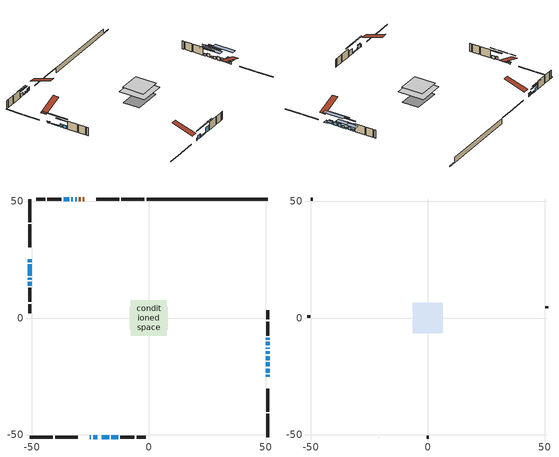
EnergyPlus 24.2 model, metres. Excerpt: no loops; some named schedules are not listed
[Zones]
conditioned space
 floor adiabatic (AdiabaticFloorConstruction): -7.68,-7.68 -7.68,7.68 7.68,7.68 7.68,-7.68 z3.35
 floor foundation (Slab1 construction): -8.08,-4.88 -8.08,4.88 8.08,4.88 8.08,-4.88 z-2.11
 wall outside (RimJoist1 construction): -1.83,50.92 -11.78,50.92 / -50.92,-50.92 -40.97,-50.92 / -50.92,50.92 -50.92,40.97 / 50.92,-50.92 50.92,-40.97 z0.91:1.21
 wall outside (RimJoist2 construction): -12.7,50.92 -22.42,50.92 / -40.04,-50.92 -30.32,-50.92 / -50.92,40.04 -50.92,30.32 / 50.92,-40.04 50.92,-30.32 z0.91:1.21
 wall outside (AdiabaticWallConstruction 1): -27.58,50.92 -28.21,50.92 / -29.14,50.92 -29.95,50.92 z0.91:2.94
 wall outside (AdiabaticWallConstruction): -25.17,-50.92 -24.77,-50.92 z0.91:2.13; 50.92,-25.17 50.92,-24.3 / 50.92,-9.31 50.92,-8.45 z0.91:2.21; 50.92,-23.37 50.92,-21.64 / 50.92,-20.72 50.92,-18.99 / 50.92,-18.06 50.92,-16.33 z0.91:2.84; -30.88,50.92 -31.55,50.92 / -32.47,50.92 -33.14,50.92 z0.91:1.6; -23.85,-50.92 -21.94,-50.92 z0.91:3.02; -50.92,25.17 -50.92,23.83 z0.91:1.65; 50.92,-15.4 50.92,-14.18 z0.91:2.31; 50.92,-13.25 50.92,-12.67 z0.91:1.9; -20.06,-50.92 -16.91,-50.92 / -50.92,22.9 -50.92,18.17 z0.91:1.44; 50.92,-11.74 50.92,-10.24 / -34.06,50.92 -36.43,50.92 z0.91:2.76; -15.98,-50.92 -13.05,-50.92 z0.91:4.14; -50.92,17.24 -50.92,16.38 z0.91:2.79; -50.92,15.45 -50.92,13.77 z0.91:2.66
 wall outside (Wall1 construction): -37.35,50.92 -43.33,50.92 / -12.12,-50.92 -6.15,-50.92 / -50.92,12.84 -50.92,6.87 / 50.92,-7.52 50.92,-1.54 z0.91:5.79
 wall outside (Wall2 construction): -44.26,50.92 -48.19,50.92 / -5.22,-50.92 -1.28,-50.92 / -50.92,5.94 -50.92,2 / 50.92,-0.61 50.92,3.32 z0.91:5.79
 wall foundation (FoundationWall1 construction): -0.9,50.92,-2.11 -0.9,50.92,0.91 45.73,50.92,0.91 45.73,50.92,-1.62 50.92,50.92,-1.62 50.92,50.92,-2.11
 window (WindowConstruction 13): -25.16,-50.92 -24.77,-50.92 z0.91:2.13
 window (WindowConstruction 8): 50.92,-25.16 50.92,-24.3 z0.91:2.21
 window (WindowConstruction 9): 50.92,-23.37 50.92,-21.64 z0.91:2.84
 window (WindowConstruction 10): -30.88,50.92 -31.54,50.92 z0.91:1.6
 window (WindowConstruction 11): -23.85,-50.92 -21.94,-50.92 z0.91:3.02
 window (WindowConstruction 12): -50.92,25.16 -50.92,23.83 z0.91:1.65
 window (WindowConstruction 14): 50.92,-20.72 50.92,-18.99 z0.91:2.84
 window (WindowConstruction 15): 50.92,-18.06 50.92,-16.33 z0.91:2.84
 window (WindowConstruction): 50.92,-15.4 50.92,-14.18 z0.91:2.31
 window (WindowConstruction 16): 50.92,-13.25 50.92,-12.67 z0.91:1.9
 window (WindowConstruction 17): -20.06,-50.92 -16.91,-50.92 z0.91:1.44
 window (WindowConstruction 18): -50.92,22.9 -50.92,18.17 z0.91:1.44
 window (WindowConstruction 1): 50.92,-11.74 50.92,-10.24 z0.91:2.76
 window (WindowConstruction 2): 50.92,-9.31 50.92,-8.45 z0.91:2.21
 window (WindowConstruction 3): -32.47,50.92 -33.13,50.92 z0.91:1.6
 window (WindowConstruction 4): -34.06,50.92 -36.42,50.92 z0.91:2.76
 window (WindowConstruction 5): -15.98,-50.92 -13.05,-50.92 z0.91:4.13
 window (WindowConstruction 6): -50.92,17.24 -50.92,16.38 z0.91:2.79
 window (WindowConstruction 7): -50.92,15.45 -50.92,13.77 z0.91:2.66
 door (Door): -27.58,50.92 -28.21,50.92 z0.91:2.94
 door (Door 1): -29.14,50.92 -29.95,50.92 z0.91:2.94
 ceiling adiabatic (AdiabaticFloorConstruction): 7.68,-7.68 7.68,7.68 -7.68,7.68 -7.68,-7.68 z3.35
attic - vented
 floor to conditioned space (Floor1 construction Reversed): -6.43,-6.43 -6.43,6.43 6.43,6.43 6.43,-6.43 z5.79
 wall outside (AdiabaticWallConstruction): -21.01,-50.92 -20.99,-50.92 z0.91:2.13
 wall outside (Wall3 construction): -49.12,50.92 -49.99,50.92 / -0.35,-50.92 0.51,-50.92 / -50.92,1.07 -50.92,0.21 / 50.92,4.25 50.92,5.11 z0.91:5.79
 window (WindowConstruction 19): -21.01,-50.92 -20.99,-50.92 z0.91:2.13
 roof outside (Roof1 construction): -26.65,50.92,5.79 -26.65,38.38,9.96 -23.35,38.38,9.96 -23.35,50.92,5.79; -26.09,-50.92,5.79 -26.09,-38.38,9.96 -29.4,-38.38,9.96 -29.4,-50.92,5.79; -50.92,26.09,5.79 -38.38,26.09,9.96 -38.38,29.4,9.96 -50.92,29.4,5.79; 50.92,-26.09,5.79 38.38,-26.09,9.96 38.38,-29.4,9.96 50.92,-29.4,5.79
shading: 50.92,-24.1 50.92,-25.37 53.36,-25.37 53.36,-24.1 z2.41; 50.92,-21.44 50.92,-23.57 53.36,-23.57 53.36,-21.44 z3.04; -31.74,50.92 -30.68,50.92 -30.68,51.33 -31.74,51.33 z1.8; -21.74,-50.92 -24.05,-50.92 -24.05,-51.33 -21.74,-51.33 z3.22; -50.92,23.63 -50.92,25.37 -51.33,25.37 -51.33,23.63 z1.85; 50.92,-13.56 50.92,-26.14 53.36,-26.14 53.36,-13.56 z8.27; 50.92,-10.9 50.92,-23.49 51.33,-23.49 51.33,-10.9 z8.27; 50.92,-11.44 50.92,-18.14 53.36,-18.14 53.36,-11.44 z5.05; 50.92,-7.24 50.92,-18.68 51.33,-18.68 51.33,-7.24 z7.33; -11.48,-50.92 -25.49,-50.92 -25.49,-51.33 -11.48,-51.33 z6.87; -50.92,12.74 -50.92,28.33 -51.33,28.33 -51.33,12.74 z6.87; 50.92,-7.5 50.92,-14.48 51.33,-14.48 51.33,-7.5 z5.5; 50.92,-5.71 50.92,-12.05 53.36,-12.05 53.36,-5.71 z4.95; -35.87,50.92 -29.73,50.92 -29.73,51.33 -35.87,51.33 z4.34; -39.17,50.92 -31.32,50.92 -31.32,51.33 -39.17,51.33 z5.5; -10.31,-50.92 -18.72,-50.92 -18.72,-51.33 -10.31,-51.33 z6.87; -50.92,13.64 -50.92,19.98 -51.33,19.98 -51.33,13.64 z5.53; -50.92,11.03 -50.92,18.19 -51.33,18.19 -51.33,11.03 z5.4
[Building]
Building 1: Terrain=Suburbs
[Site:Location]
Erieau AUT_ON: Latitude {deg}=42.25; Longitude {deg}=-81.9; Time Zone {hr}=-5; Elevation {m}=178; Keep Site Location Information=Yes
[Site:GroundTemperature:Shallow]
5.2292, 3.30147, 3.1471, 4.0619, 7.73432, 11.3896, 14.5586, 16.5661, 16.7366, 15.1039, 12.0157, 8.47254
[Site:WaterMainsTemperature]
Calculation Method=Schedule; Temperature Schedule=mains temperature schedule
[Material] Roughness=Rough; Thermal Absorptance=0.9
Name | Thickness {m} | Conductivity {W/m-K} | Density {kg/m3} | Specific Heat {J/kg-K} | Solar Absorptance | Visible Absorptance
asphalt or fiberglass shingles | 0.00635 | 0.162714 | 1121.4 | 1465.45 | 0.4 | 0.4
ceiling stud and cavity | 0.1397 | 0.0759208 | 65.682 | 1177.47 | 0.7 | 0.7
concrete 4.0 in. | 0.1016 | 1.803125 | 2242.8 | 837.4 | 0.7 | 0.7
concrete 8.0 in. | 0.2032 | 1.803125 | 2242.8 | 837.4 | 0.7 | 0.7
door material | 0.04445 | 0.053851 | 512.64 | 1214.23 | 0.7 | 0.7
door material 1 | 0.04445 | 0.188738 | 512.64 | 1214.23 | 0.7 | 0.7
exterior vertical ins | 0.00196271 | 0.029427 | 32.04 | 1214.23 | 0.7 | 0.7
floor covering | 0.0127 | 0.0433444 | 54.468 | 1339.84 | 0.6 | 0.6
floor rigid ins; wall rigid ins | 0.512978 | 0.029427 | 32.04 | 1214.23 | 0.7 | 0.7
floor stud and cavity | 0.1397 | 1.75129 | 37.0049 | 1207.88 | 0.7 | 0.7
furniture material conditioned space 1 | 0.1524 | 0.115458 | 640.8 | 1214.23 | 0.6 | 0.6
gypsum board | 0.0127 | 0.160291 | 801 | 837.4 | 0.6 | 0.6
gypsum board 1 | 0.0127 | 0.160291 | 801 | 837.4 | 0.7 | 0.7
osb sheathing 0.5 in. | 0.0127 | 0.115458 | 512.64 | 1214.23 | 0.7 | 0.7
osb sheathing 0.75 in. | 0.01905 | 0.115458 | 512.64 | 1214.23 | 0.7 | 0.7
osb sheathing 2.0 in. | 0.0508 | 0.115458 | 512.64 | 1214.23 | 0.7 | 0.7
rim joist rigid ins | 0.051816 | 0.029427 | 32.04 | 1214.23 | 0.7 | 0.7
rim joist stud and cavity | 0.0508 | 0.0451784 | 125.044 | 1163.47 | 0.6 | 0.6
rim joist stud and cavity 1 | 0.0508 | 0.305033 | 125.044 | 1163.47 | 0.6 | 0.6
wall stud and cavity | 0.1397 | 0.0817921 | 139.0536 | 1170.24 | 0.7 | 0.7
wall stud and cavity 1 | 0.1397 | 0.0829899 | 139.0536 | 1170.24 | 0.7 | 0.7
wall stud and cavity 2 | 0.0889 | 6.9971 | 50.32683 | 1063.81 | 0.6 | 0.6
wall stud and cavity 3 | 0.0889 | 0.380278 | 52.3479 | 1209.89 | 0.7 | 0.7
wall stud and cavity 4 | 0.0889 | 0.391764 | 83.0341 | 1211.67 | 0.7 | 0.7
wood siding | 0.0254 | 0.102417 | 544.68 | 1172.36 | 0.4 | 0.4
wood siding 1 | 0.00254 | 0.102417 | 544.68 | 1172.36 | 0.4 | 0.4
wood siding 2; wood siding 3; wood siding 4 | 0.0254 | 0.102417 | 544.68 | 1172.36 | 0.7 | 0.7
[WindowMaterial:SimpleGlazingSystem]
Name | U-Factor {W/m2-K} | Solar Heat Gain Coefficient
WindowMaterial | 2.91452 | 0.67
WindowMaterial 1 | 2.89408 | 0.69
WindowMaterial 10 | 2.98209 | 0.6
WindowMaterial 11 | 6.78351 | 0.73
WindowMaterial 12 | 6.509827 | 0.81
WindowMaterial 13 | 2.97981 | 0.61
WindowMaterial 14 | 2.975272 | 0.62
WindowMaterial 15 | 3.310274 | 0.62
WindowMaterial 16 | 8.56129 | 0.38
WindowMaterial 2 | 2.9378 | 0.65
WindowMaterial 3 | 2.98776 | 0.59
WindowMaterial 4 | 2.87818 | 0.7
WindowMaterial 5 | 2.85717 | 0.72
WindowMaterial 6 | 2.92587 | 0.66
WindowMaterial 7 | 2.929848 | 0.66
WindowMaterial 8 | 2.8867 | 0.7
WindowMaterial 9 | 2.88102 | 0.7
[Construction]
AdiabaticFloorConstruction: floor stud and cavity, floor rigid ins, osb sheathing 0.75 in., floor covering
AdiabaticWallConstruction: wood siding 3, wall rigid ins, wall stud and cavity 3, gypsum board
AdiabaticWallConstruction 1: wood siding 4, wall rigid ins, wall stud and cavity 3, gypsum board
Door: door material
Door 1: door material 1
Floor1 construction Reversed: gypsum board, ceiling stud and cavity
FoundationWall1 construction: concrete 8.0 in., gypsum board 1
furniture construction conditioned space 1: furniture material conditioned space 1
PartitionWallConstruction: gypsum board, wall stud and cavity 4, gypsum board
RimJoist1 construction: wood siding 2, osb sheathing 2.0 in., rim joist stud and cavity
RimJoist2 construction: wood siding 2, rim joist rigid ins, osb sheathing 2.0 in., rim joist stud and cavity 1
Roof1 construction: asphalt or fiberglass shingles
Slab1 construction: concrete 4.0 in.
Wall1 construction: wood siding, osb sheathing 0.5 in., wall stud and cavity, gypsum board
Wall2 construction: wood siding, osb sheathing 0.5 in., wall stud and cavity 1, gypsum board
Wall3 construction: wood siding 1, wall stud and cavity 2
WindowConstruction: WindowMaterial
WindowConstruction 1: WindowMaterial 1
WindowConstruction 10; WindowConstruction 3: WindowMaterial 3
WindowConstruction 11: WindowMaterial 9
WindowConstruction 12: WindowMaterial 10
WindowConstruction 13: WindowMaterial 11
WindowConstruction 14; WindowConstruction 9: WindowMaterial 8
WindowConstruction 15: WindowMaterial 12
WindowConstruction 16: WindowMaterial 13
WindowConstruction 17: WindowMaterial 14
WindowConstruction 18: WindowMaterial 15
WindowConstruction 19: WindowMaterial 16
WindowConstruction 2; WindowConstruction 8: WindowMaterial 2
WindowConstruction 4: WindowMaterial 4
WindowConstruction 5: WindowMaterial 5
WindowConstruction 6: WindowMaterial 6
WindowConstruction 7: WindowMaterial 7
[Zone] Multiplier=1; Part of Total Floor Area=Yes
Name | Volume {m3}
attic - vented | 112.265
conditioned space | 1005
[Space]
Name | Zone | Volume {m3}
attic - vented 1 | attic - vented | 112.265
conditioned space 1 | conditioned space | 1005
[ZoneInfiltration:EffectiveLeakageArea]
infil attic - vented 1: Zone or Space=attic - vented 1; Schedule=Always On Discrete; Effective Air Leakage Area {cm2}=7946.4; Stack Coefficient=0.000629751; Wind Coefficient=1.69553e-05
[ZoneMixing]
whole house fan mix: Zone or Space=attic - vented; Schedule=Always On Continuous; Design Flow Rate Calculation Method=Flow/Zone; Design Flow Rate {m3/s}=0; Source Zone or Space=conditioned space
[SurfaceProperty:ExposedFoundationPerimeter]
Slab1: Exposed Perimeter Calculation Method=TotalExposedPerimeter; Total Exposed Perimeter {m}=51.817
[InternalMass] Zone or ZoneList=conditioned space; Space or SpaceList=conditioned space 1
Name | Construction | Surface Area {m2}
furniture mass conditioned space 1 | furniture construction conditioned space 1 | 157.48
partition wall mass | PartitionWallConstruction | 393.7
[Lights]
interior lighting: Zone or ZoneList or Space or SpaceList=conditioned space 1; Schedule=interior lighting schedule; Design Level Calculation Method=LightingLevel; Lighting Level {W}=343.2; Return Air Fraction=0; Fraction Radiant=0.6; Fraction Visible=0.2; Fraction Replaceable=1
[People]
occupants: Zone or ZoneList or Space or SpaceList=conditioned space 1; Number of People Schedule=occupants schedule; Number of People Calculation Method=People; Number of People=3; Fraction Radiant=0.314171; Sensible Heat Fraction=0.56303; Activity Level Schedule=occupants activity schedule; Carbon Dioxide Generation Rate {m3/s-W}=0; Enable ASHRAE 55 Comfort Warnings=No; Mean Radiant Temperature Calculation Type=EnclosureAveraged
[ElectricEquipment] Zone or ZoneList or Space or SpaceList=conditioned space 1; Design Level Calculation Method=EquipmentLevel
Name | Schedule | Design Level {W} | Fraction Latent | Fraction Radiant | Fraction Lost
clothes dryer | clothes dryer schedule | 140.772 | 0.015 | 0.081 | 0.85
clothes washer | clothes washer schedule | 32.1985 | 0.03 | 0.162 | 0.7
cooking range | cooking range schedule | 215.147 | 0.08 | 0.432 | 0.2
dishwasher | dishwasher schedule | 66.8632 | 0.3 | 0.18 | 0.4
fridge | fridge schedule | 72.9452 | 0 | 0.6 | 0
mech vent bath fan 0 | mech vent bath fan 0 schedule | 50.2 | 0 | 0 | 1
mech vent house fan | mech vent house fan schedule | 0 | 0 | 0 | 1
mech vent house fan cfis | mech vent house fan cfis schedule | 0 | 0 | 0 | 0
misc plug loads | misc plug loads schedule | 494.7 | 0.045 | 0.513 | 0.1
whole house fan | Always On Discrete | 0 | 0 | 0 | 1
[OtherEquipment] Zone or ZoneList or Space or SpaceList=conditioned space 1; Design Level Calculation Method=EquipmentLevel
Name | Fuel Type | Schedule | Design Level {W} | Fraction Latent | Fraction Radiant | Fraction Lost
clothes dryer 1 | Electricity | clothes dryer schedule | 0 | 0.015 | 0.081 | 0.85
cooking range 1 | Electricity | cooking range schedule | 0 | 0.08 | 0.432 | 0.2
general water use latent | None | general water use schedule | 62.594 | 1 | 0 | 0
general water use sensible | None | general water use schedule | -61.6891 | 0 | 0.6 | 0
mech vent house fan latent load | None | Always On Discrete | 0 | 1 | 0 | 0
mech vent house fan sensible load | None | Always On Discrete | 0 | 0 | 0 | 0
water heater energy adjustment1 | Electricity | Always On Discrete | 0.01 | 0 | 0 | 1
[ZoneInfiltration:DesignFlowRate] Zone or ZoneList or Space or SpaceList=conditioned space 1; Schedule=Always On Discrete; Design Flow Rate Calculation Method=Flow/Zone; Design Flow Rate {m3/s}=0
infil flow; natural vent flow; whole house fan flow
[Foundation:Kiva]
Foundation Kiva 1: Initial Indoor Air Temperature {C}=18; Wall Height Above Grade {m}=0.90998; Wall Depth Below Slab {m}=0.2032; Custom Block Material Name 1=exterior vertical ins; Custom Block Depth 1 {m}=3.01999; Custom Block X Position 1 {m}=0.2159; Custom Block Z Position 1 {m}=0
[Foundation:Kiva:Settings]
Soil Conductivity {W/m-K}=0.849921; Soil Density {kg/m3}=1842.3; Soil Specific Heat {J/kg-K}=418.7; Ground Solar Absorptivity=0.9; Ground Thermal Absorptivity=0.9; Ground Surface Roughness {m}=0.03; Far-Field Width {m}=40; Deep-Ground Boundary Condition=ZeroFlux; Deep-Ground Depth {m}=40; Minimum Cell Dimension {m}=0.2; Maximum Cell Growth Coefficient=3; Simulation Timestep=Timestep
[Exterior:Lights]
exterior lighting: Schedule=exterior lighting schedule; Design Level {W}=75.6
[Schedule:Constant]
Name | Hourly Value
Always On Continuous; mech vent house fan schedule; mech vent house fan cfis schedule; Always On Discrete | 1
occupants activity schedule | 117.228
fridge schedule | 0
[Schedule:Week:Daily]
interior lighting schedule Week Rule - Jan1-Jan27: interior lighting schedule day, interior lighting schedule day, interior lighting schedule day, interior lighting schedule day, interior lighting schedule day, interior lighting schedule day, interior lighting schedule day, interior lighting schedule default day, interior lighting schedule default day, interior lighting schedule default day, interior lighting schedule default day, interior lighting schedule default day
interior lighting schedule Week Rule - Jan28-Feb3: interior lighting schedule day, interior lighting schedule day, interior lighting schedule day, interior lighting schedule day, interior lighting schedule day 1, interior lighting schedule day 1, interior lighting schedule day 1, interior lighting schedule default day, interior lighting schedule default day, interior lighting schedule default day, interior lighting schedule default day, interior lighting schedule default day
interior lighting schedule Week Rule - Feb4-Feb24: interior lighting schedule day 1, interior lighting schedule day 1, interior lighting schedule day 1, interior lighting schedule day 1, interior lighting schedule day 1, interior lighting schedule day 1, interior lighting schedule day 1, interior lighting schedule default day, interior lighting schedule default day, interior lighting schedule default day, interior lighting schedule default day, interior lighting schedule default day
interior lighting schedule Week Rule - Feb25-Mar3: interior lighting schedule day 1, interior lighting schedule day 1, interior lighting schedule day 1, interior lighting schedule day 1, interior lighting schedule day 2, interior lighting schedule day 2, interior lighting schedule day 2, interior lighting schedule default day, interior lighting schedule default day, interior lighting schedule default day, interior lighting schedule default day, interior lighting schedule default day
interior lighting schedule Week Rule - Mar4-Mar31: interior lighting schedule day 2, interior lighting schedule day 2, interior lighting schedule day 2, interior lighting schedule day 2, interior lighting schedule day 2, interior lighting schedule day 2, interior lighting schedule day 2, interior lighting schedule default day, interior lighting schedule default day, interior lighting schedule default day, interior lighting schedule default day, interior lighting schedule default day
interior lighting schedule Week Rule - Apr1-Apr28: interior lighting schedule day 3, interior lighting schedule day 3, interior lighting schedule day 3, interior lighting schedule day 3, interior lighting schedule day 3, interior lighting schedule day 3, interior lighting schedule day 3, interior lighting schedule default day, interior lighting schedule default day, interior lighting schedule default day, interior lighting schedule default day, interior lighting schedule default day
interior lighting schedule Week Rule - Apr29-May5: interior lighting schedule day 3, interior lighting schedule day 3, interior lighting schedule day 4, interior lighting schedule day 4, interior lighting schedule day 4, interior lighting schedule day 4, interior lighting schedule day 4, interior lighting schedule default day, interior lighting schedule default day, interior lighting schedule default day, interior lighting schedule default day, interior lighting schedule default day
interior lighting schedule Week Rule - May6-May26: interior lighting schedule day 4, interior lighting schedule day 4, interior lighting schedule day 4, interior lighting schedule day 4, interior lighting schedule day 4, interior lighting schedule day 4, interior lighting schedule day 4, interior lighting schedule default day, interior lighting schedule default day, interior lighting schedule default day, interior lighting schedule default day, interior lighting schedule default day
interior lighting schedule Week Rule - May27-Jun2: interior lighting schedule day 4, interior lighting schedule day 4, interior lighting schedule day 4, interior lighting schedule day 4, interior lighting schedule day 4, interior lighting schedule day 5, interior lighting schedule day 5, interior lighting schedule default day, interior lighting schedule default day, interior lighting schedule default day, interior lighting schedule default day, interior lighting schedule default day
interior lighting schedule Week Rule - Jun3-Jun30: interior lighting schedule day 5, interior lighting schedule day 5, interior lighting schedule day 5, interior lighting schedule day 5, interior lighting schedule day 5, interior lighting schedule day 5, interior lighting schedule day 5, interior lighting schedule default day, interior lighting schedule default day, interior lighting schedule default day, interior lighting schedule default day, interior lighting schedule default day
interior lighting schedule Week Rule - Jul1-Jul28: interior lighting schedule day 6, interior lighting schedule day 6, interior lighting schedule day 6, interior lighting schedule day 6, interior lighting schedule day 6, interior lighting schedule day 6, interior lighting schedule day 6, interior lighting schedule default day, interior lighting schedule default day, interior lighting schedule default day, interior lighting schedule default day, interior lighting schedule default day
interior lighting schedule Week Rule - Jul29-Aug4: interior lighting schedule day 6, interior lighting schedule day 6, interior lighting schedule day 6, interior lighting schedule day 7, interior lighting schedule day 7, interior lighting schedule day 7, interior lighting schedule day 7, interior lighting schedule default day, interior lighting schedule default day, interior lighting schedule default day, interior lighting schedule default day, interior lighting schedule default day
interior lighting schedule Week Rule - Aug5-Aug25: interior lighting schedule day 7, interior lighting schedule day 7, interior lighting schedule day 7, interior lighting schedule day 7, interior lighting schedule day 7, interior lighting schedule day 7, interior lighting schedule day 7, interior lighting schedule default day, interior lighting schedule default day, interior lighting schedule default day, interior lighting schedule default day, interior lighting schedule default day
interior lighting schedule Week Rule - Aug26-Sep1: interior lighting schedule day 7, interior lighting schedule day 7, interior lighting schedule day 7, interior lighting schedule day 7, interior lighting schedule day 7, interior lighting schedule day 7, interior lighting schedule day 8, interior lighting schedule default day, interior lighting schedule default day, interior lighting schedule default day, interior lighting schedule default day, interior lighting schedule default day
interior lighting schedule Week Rule - Sep2-Sep29: interior lighting schedule day 8, interior lighting schedule day 8, interior lighting schedule day 8, interior lighting schedule day 8, interior lighting schedule day 8, interior lighting schedule day 8, interior lighting schedule day 8, interior lighting schedule default day, interior lighting schedule default day, interior lighting schedule default day, interior lighting schedule default day, interior lighting schedule default day
interior lighting schedule Week Rule - Sep30-Oct6: interior lighting schedule day 8, interior lighting schedule day 9, interior lighting schedule day 9, interior lighting schedule day 9, interior lighting schedule day 9, interior lighting schedule day 9, interior lighting schedule day 9, interior lighting schedule default day, interior lighting schedule default day, interior lighting schedule default day, interior lighting schedule default day, interior lighting schedule default day
interior lighting schedule Week Rule - Oct7-Oct27: interior lighting schedule day 9, interior lighting schedule day 9, interior lighting schedule day 9, interior lighting schedule day 9, interior lighting schedule day 9, interior lighting schedule day 9, interior lighting schedule day 9, interior lighting schedule default day, interior lighting schedule default day, interior lighting schedule default day, interior lighting schedule default day, interior lighting schedule default day
interior lighting schedule Week Rule - Oct28-Nov3: interior lighting schedule day 9, interior lighting schedule day 9, interior lighting schedule day 9, interior lighting schedule day 9, interior lighting schedule day 10, interior lighting schedule day 10, interior lighting schedule day 10, interior lighting schedule default day, interior lighting schedule default day, interior lighting schedule default day, interior lighting schedule default day, interior lighting schedule default day
interior lighting schedule Week Rule - Nov4-Nov24: interior lighting schedule day 10, interior lighting schedule day 10, interior lighting schedule day 10, interior lighting schedule day 10, interior lighting schedule day 10, interior lighting schedule day 10, interior lighting schedule day 10, interior lighting schedule default day, interior lighting schedule default day, interior lighting schedule default day, interior lighting schedule default day, interior lighting schedule default day
interior lighting schedule Week Rule - Nov25-Dec1: interior lighting schedule day 10, interior lighting schedule day 10, interior lighting schedule day 10, interior lighting schedule day 10, interior lighting schedule day 10, interior lighting schedule day 10, interior lighting schedule day 11, interior lighting schedule default day, interior lighting schedule default day, interior lighting schedule default day, interior lighting schedule default day, interior lighting schedule default day
interior lighting schedule Week Rule - Dec2-Dec31: interior lighting schedule day 11, interior lighting schedule day 11, interior lighting schedule day 11, interior lighting schedule day 11, interior lighting schedule day 11, interior lighting schedule day 11, interior lighting schedule day 11, interior lighting schedule default day, interior lighting schedule default day, interior lighting schedule default day, interior lighting schedule default day, interior lighting schedule default day
occupants schedule Week Rule - Jan1-Dec31: occupants schedule day, occupants schedule day, occupants schedule day, occupants schedule day, occupants schedule day, occupants schedule day, occupants schedule day, occupants schedule default day, occupants schedule default day, occupants schedule default day, occupants schedule default day, occupants schedule default day
clothes dryer schedule Week Rule - Jan1-Dec31: clothes dryer schedule day, clothes dryer schedule day, clothes dryer schedule day, clothes dryer schedule day, clothes dryer schedule day, clothes dryer schedule day, clothes dryer schedule day, clothes dryer schedule default day, clothes dryer schedule default day, clothes dryer schedule default day, clothes dryer schedule default day, clothes dryer schedule default day
clothes washer schedule Week Rule - Jan1-Dec31: clothes washer schedule day, clothes washer schedule day, clothes washer schedule day, clothes washer schedule day, clothes washer schedule day, clothes washer schedule day, clothes washer schedule day, clothes washer schedule default day, clothes washer schedule default day, clothes washer schedule default day, clothes washer schedule default day, clothes washer schedule default day
cooking range schedule Week Rule - Jan1-Dec31: cooking range schedule day, cooking range schedule day, cooking range schedule day, cooking range schedule day, cooking range schedule day, cooking range schedule day, cooking range schedule day, cooking range schedule default day, cooking range schedule default day, cooking range schedule default day, cooking range schedule default day, cooking range schedule default day
dishwasher schedule Week Rule - Jan1-Dec31: dishwasher schedule day, dishwasher schedule day, dishwasher schedule day, dishwasher schedule day, dishwasher schedule day, dishwasher schedule day, dishwasher schedule day, dishwasher schedule default day, dishwasher schedule default day, dishwasher schedule default day, dishwasher schedule default day, dishwasher schedule default day
mech vent bath fan 0 schedule Week Rule - Jan1-Dec31: mech vent bath fan 0 schedule day, mech vent bath fan 0 schedule day, mech vent bath fan 0 schedule day, mech vent bath fan 0 schedule day, mech vent bath fan 0 schedule day, mech vent bath fan 0 schedule day, mech vent bath fan 0 schedule day, mech vent bath fan 0 schedule default day, mech vent bath fan 0 schedule default day, mech vent bath fan 0 schedule default day, mech vent bath fan 0 schedule default day, mech vent bath fan 0 schedule default day
misc plug loads schedule Week Rule - Jan1-Dec31: misc plug loads schedule day, misc plug loads schedule day, misc plug loads schedule day, misc plug loads schedule day, misc plug loads schedule day, misc plug loads schedule day, misc plug loads schedule day, misc plug loads schedule default day, misc plug loads schedule default day, misc plug loads schedule default day, misc plug loads schedule default day, misc plug loads schedule default day
general water use schedule Week Rule - Jan1-Dec31: general water use schedule day, general water use schedule day, general water use schedule day, general water use schedule day, general water use schedule day, general water use schedule day, general water use schedule day, general water use schedule default day, general water use schedule default day, general water use schedule default day, general water use schedule default day, general water use schedule default day
exterior lighting schedule Week Rule - Jan1-Jan27: exterior lighting schedule day, exterior lighting schedule day, exterior lighting schedule day, exterior lighting schedule day, exterior lighting schedule day, exterior lighting schedule day, exterior lighting schedule day, exterior lighting schedule default day, exterior lighting schedule default day, exterior lighting schedule default day, exterior lighting schedule default day, exterior lighting schedule default day
exterior lighting schedule Week Rule - Jan28-Feb3: exterior lighting schedule day, exterior lighting schedule day, exterior lighting schedule day, exterior lighting schedule day, exterior lighting schedule day 1, exterior lighting schedule day 1, exterior lighting schedule day 1, exterior lighting schedule default day, exterior lighting schedule default day, exterior lighting schedule default day, exterior lighting schedule default day, exterior lighting schedule default day
exterior lighting schedule Week Rule - Feb4-Feb24: exterior lighting schedule day 1, exterior lighting schedule day 1, exterior lighting schedule day 1, exterior lighting schedule day 1, exterior lighting schedule day 1, exterior lighting schedule day 1, exterior lighting schedule day 1, exterior lighting schedule default day, exterior lighting schedule default day, exterior lighting schedule default day, exterior lighting schedule default day, exterior lighting schedule default day
exterior lighting schedule Week Rule - Feb25-Mar3: exterior lighting schedule day 1, exterior lighting schedule day 1, exterior lighting schedule day 1, exterior lighting schedule day 1, exterior lighting schedule day 2, exterior lighting schedule day 2, exterior lighting schedule day 2, exterior lighting schedule default day, exterior lighting schedule default day, exterior lighting schedule default day, exterior lighting schedule default day, exterior lighting schedule default day
exterior lighting schedule Week Rule - Mar4-Mar31: exterior lighting schedule day 2, exterior lighting schedule day 2, exterior lighting schedule day 2, exterior lighting schedule day 2, exterior lighting schedule day 2, exterior lighting schedule day 2, exterior lighting schedule day 2, exterior lighting schedule default day, exterior lighting schedule default day, exterior lighting schedule default day, exterior lighting schedule default day, exterior lighting schedule default day
exterior lighting schedule Week Rule - Apr1-Apr28: exterior lighting schedule day 3, exterior lighting schedule day 3, exterior lighting schedule day 3, exterior lighting schedule day 3, exterior lighting schedule day 3, exterior lighting schedule day 3, exterior lighting schedule day 3, exterior lighting schedule default day, exterior lighting schedule default day, exterior lighting schedule default day, exterior lighting schedule default day, exterior lighting schedule default day
exterior lighting schedule Week Rule - Apr29-May5: exterior lighting schedule day 3, exterior lighting schedule day 3, exterior lighting schedule day 4, exterior lighting schedule day 4, exterior lighting schedule day 4, exterior lighting schedule day 4, exterior lighting schedule day 4, exterior lighting schedule default day, exterior lighting schedule default day, exterior lighting schedule default day, exterior lighting schedule default day, exterior lighting schedule default day
exterior lighting schedule Week Rule - May6-May26: exterior lighting schedule day 4, exterior lighting schedule day 4, exterior lighting schedule day 4, exterior lighting schedule day 4, exterior lighting schedule day 4, exterior lighting schedule day 4, exterior lighting schedule day 4, exterior lighting schedule default day, exterior lighting schedule default day, exterior lighting schedule default day, exterior lighting schedule default day, exterior lighting schedule default day
exterior lighting schedule Week Rule - May27-Jun2: exterior lighting schedule day 4, exterior lighting schedule day 4, exterior lighting schedule day 4, exterior lighting schedule day 4, exterior lighting schedule day 4, exterior lighting schedule day 5, exterior lighting schedule day 5, exterior lighting schedule default day, exterior lighting schedule default day, exterior lighting schedule default day, exterior lighting schedule default day, exterior lighting schedule default day
exterior lighting schedule Week Rule - Jun3-Jun30: exterior lighting schedule day 5, exterior lighting schedule day 5, exterior lighting schedule day 5, exterior lighting schedule day 5, exterior lighting schedule day 5, exterior lighting schedule day 5, exterior lighting schedule day 5, exterior lighting schedule default day, exterior lighting schedule default day, exterior lighting schedule default day, exterior lighting schedule default day, exterior lighting schedule default day
exterior lighting schedule Week Rule - Jul1-Jul28: exterior lighting schedule day 6, exterior lighting schedule day 6, exterior lighting schedule day 6, exterior lighting schedule day 6, exterior lighting schedule day 6, exterior lighting schedule day 6, exterior lighting schedule day 6, exterior lighting schedule default day, exterior lighting schedule default day, exterior lighting schedule default day, exterior lighting schedule default day, exterior lighting schedule default day
exterior lighting schedule Week Rule - Jul29-Aug4: exterior lighting schedule day 6, exterior lighting schedule day 6, exterior lighting schedule day 6, exterior lighting schedule day 7, exterior lighting schedule day 7, exterior lighting schedule day 7, exterior lighting schedule day 7, exterior lighting schedule default day, exterior lighting schedule default day, exterior lighting schedule default day, exterior lighting schedule default day, exterior lighting schedule default day
exterior lighting schedule Week Rule - Aug5-Aug25: exterior lighting schedule day 7, exterior lighting schedule day 7, exterior lighting schedule day 7, exterior lighting schedule day 7, exterior lighting schedule day 7, exterior lighting schedule day 7, exterior lighting schedule day 7, exterior lighting schedule default day, exterior lighting schedule default day, exterior lighting schedule default day, exterior lighting schedule default day, exterior lighting schedule default day
[Schedule:Year]
interior lighting schedule: interior lighting schedule Week Rule - Jan1-Jan27, 1, 1, 1, 27, interior lighting schedule Week Rule - Jan28-Feb3, 1, 28, 2, 3, interior lighting schedule Week Rule - Feb4-Feb24, 2, 4, 2, 24, interior lighting schedule Week Rule - Feb25-Mar3, 2, 25, 3, 3, interior lighting schedule Week Rule - Mar4-Mar31, 3, 4, 3, 31, interior lighting schedule Week Rule - Apr1-Apr28, 4, 1, 4, 28, interior lighting schedule Week Rule - Apr29-May5, 4, 29, 5, 5, interior lighting schedule Week Rule - May6-May26, 5, 6, 5, 26, interior lighting schedule Week Rule - May27-Jun2, 5, 27, 6, 2, interior lighting schedule Week Rule - Jun3-Jun30, 6, 3, 6, 30, interior lighting schedule Week Rule - Jul1-Jul28, 7, 1, 7, 28, interior lighting schedule Week Rule - Jul29-Aug4, 7, 29, 8, 4, interior lighting schedule Week Rule - Aug5-Aug25, 8, 5, 8, 25, interior lighting schedule Week Rule - Aug26-Sep1, 8, 26, 9, 1, interior lighting schedule Week Rule - Sep2-Sep29, 9, 2, 9, 29, interior lighting schedule Week Rule - Sep30-Oct6, 9, 30, 10, 6, interior lighting schedule Week Rule - Oct7-Oct27, 10, 7, 10, 27, interior lighting schedule Week Rule - Oct28-Nov3, 10, 28, 11, 3, interior lighting schedule Week Rule - Nov4-Nov24, 11, 4, 11, 24, interior lighting schedule Week Rule - Nov25-Dec1, 11, 25, 12, 1, interior lighting schedule Week Rule - Dec2-Dec31, 12, 2, 12, 31
occupants schedule: occupants schedule Week Rule - Jan1-Dec31, 1, 1, 12, 31
clothes dryer schedule: clothes dryer schedule Week Rule - Jan1-Dec31, 1, 1, 12, 31
clothes washer schedule: clothes washer schedule Week Rule - Jan1-Dec31, 1, 1, 12, 31
cooking range schedule: cooking range schedule Week Rule - Jan1-Dec31, 1, 1, 12, 31
dishwasher schedule: dishwasher schedule Week Rule - Jan1-Dec31, 1, 1, 12, 31
mech vent bath fan 0 schedule: mech vent bath fan 0 schedule Week Rule - Jan1-Dec31, 1, 1, 12, 31
misc plug loads schedule: misc plug loads schedule Week Rule - Jan1-Dec31, 1, 1, 12, 31
general water use schedule: general water use schedule Week Rule - Jan1-Dec31, 1, 1, 12, 31
exterior lighting schedule: exterior lighting schedule Week Rule - Jan1-Jan27, 1, 1, 1, 27, exterior lighting schedule Week Rule - Jan28-Feb3, 1, 28, 2, 3, exterior lighting schedule Week Rule - Feb4-Feb24, 2, 4, 2, 24, exterior lighting schedule Week Rule - Feb25-Mar3, 2, 25, 3, 3, exterior lighting schedule Week Rule - Mar4-Mar31, 3, 4, 3, 31, exterior lighting schedule Week Rule - Apr1-Apr28, 4, 1, 4, 28, exterior lighting schedule Week Rule - Apr29-May5, 4, 29, 5, 5, exterior lighting schedule Week Rule - May6-May26, 5, 6, 5, 26, exterior lighting schedule Week Rule - May27-Jun2, 5, 27, 6, 2, exterior lighting schedule Week Rule - Jun3-Jun30, 6, 3, 6, 30, exterior lighting schedule Week Rule - Jul1-Jul28, 7, 1, 7, 28, exterior lighting schedule Week Rule - Jul29-Aug4, 7, 29, 8, 4, exterior lighting schedule Week Rule - Aug5-Aug25, 8, 5, 8, 25, exterior lighting schedule Week Rule - Aug26-Sep1, 8, 26, 9, 1, exterior lighting schedule Week Rule - Sep2-Sep29, 9, 2, 9, 29, exterior lighting schedule Week Rule - Sep30-Oct6, 9, 30, 10, 6, exterior lighting schedule Week Rule - Oct7-Oct27, 10, 7, 10, 27, exterior lighting schedule Week Rule - Oct28-Nov3, 10, 28, 11, 3, exterior lighting schedule Week Rule - Nov4-Nov24, 11, 4, 11, 24, exterior lighting schedule Week Rule - Nov25-Dec1, 11, 25, 12, 1, exterior lighting schedule Week Rule - Dec2-Dec31, 12, 2, 12, 31
[Schedule:Compact]
mains temperature schedule: Through: 01/01, For: AllDays, Until: 24:00, 8.89333, Through: 01/02, For: AllDays, Until: 24:00, 8.82722, Through: 01/03, For: AllDays, Until: 24:00, 8.76167, Through: 01/04, For: AllDays, Until: 24:00, 8.69778, Through: 01/05, For: AllDays, Until: 24:00, 8.635, Through: 01/06, For: AllDays, Until: 24:00, 8.57333, Through: 01/07, For: AllDays, Until: 24:00, 8.51333, Through: 01/08, For: AllDays, Until: 24:00, 8.455, Through: 01/09, For: AllDays, Until: 24:00, 8.39778, Through: 01/10, For: AllDays, Until: 24:00, 8.34167, Through: 01/11, For: AllDays, Until: 24:00, 8.28722, Through: 01/12, For: AllDays, Until: 24:00, 8.23444, Through: 01/13, For: AllDays, Until: 24:00, 8.18278, Through: 01/14, For: AllDays, Until: 24:00, 8.13222, Through: 01/15, For: AllDays, Until: 24:00, 8.08389, Through: 01/16, For: AllDays, Until: 24:00, 8.03667, Through: 01/17, For: AllDays, Until: 24:00, 7.99111, Through: 01/18, For: AllDays, Until: 24:00, 7.94667, Through: 01/19, For: AllDays, Until: 24:00, 7.90389, Through: 01/20, For: AllDays, Until: 24:00, 7.86278, Through: 01/21, For: AllDays, Until: 24:00, 7.82333, Through: 01/22, For: AllDays, Until: 24:00, 7.78556, Through: 01/23, For: AllDays, Until: 24:00, 7.74889, Through: 01/24, For: AllDays, Until: 24:00, 7.71444, Through: 01/25, For: AllDays, Until: 24:00, 7.68111, Through: 01/26, For: AllDays, Until: 24:00, 7.64944, Through: 01/27, For: AllDays, Until: 24:00, 7.61944, Through: 01/28, For: AllDays, Until: 24:00, 7.59111, Through: 01/29, For: AllDays, Until: 24:00, 7.56444, Through: 01/30, For: AllDays, Until: 24:00, 7.53944, Through: 01/31, For: AllDays, Until: 24:00, 7.51611, Through: 02/01, For: AllDays, Until: 24:00, 7.49444, Through: 02/02, For: AllDays, Until: 24:00, 7.47389, Through: 02/03, For: AllDays, Until: 24:00, 7.45556, Through: 02/04, For: AllDays, Until: 24:00, 7.43889, Through: 02/05, For: AllDays, Until: 24:00, 7.42389, Through: 02/06, For: AllDays, Until: 24:00, 7.41056, Through: 02/07, For: AllDays, Until: 24:00, 7.39889, Through: 02/08, For: AllDays, Until: 24:00, 7.38833, Through: 02/09, For: AllDays, Until: 24:00, 7.38, Through: 02/10, For: AllDays, Until: 24:00, 7.37389, Through: 02/11, For: AllDays, Until: 24:00, 7.36889, Through: 02/12, For: AllDays, Until: 24:00, 7.36556, Through: 02/13, For: AllDays, Until: 24:00, 7.36389, Through: 02/14, For: AllDays, Until: 24:00, 7.36389, Through: 02/15, For: AllDays, Until: 24:00, 7.36611, Through: 02/16, For: AllDays, Until: 24:00, 7.36944, Through: 02/17, For: AllDays, Until: 24:00, 7.375, Through: 02/18, For: AllDays, Until: 24:00, 7.38167, Through: 02/19, For: AllDays, Until: 24:00, 7.39056, Through: 02/20, For: AllDays, Until: 24:00, 7.40056, Through: 02/21, For: AllDays, Until: 24:00, 7.41278, Through: 02/22, For: AllDays, Until: 24:00, 7.42667, Through: 02/23, For: AllDays, Until: 24:00, 7.44222, Through: 02/24, For: AllDays, Until: 24:00, 7.45889, Through: 02/25, For: AllDays, Until: 24:00, 7.47778, Through: 02/26, For: AllDays, Until: 24:00, 7.49833, Through: 02/27, For: AllDays, Until: 24:00, 7.52056, Through: 02/28, For: AllDays, Until: 24:00, 7.54444, Through: 03/01, For: AllDays, Until: 24:00, 7.56944, Through: 03/02, For: AllDays, Until: 24:00, 7.59667, Through: 03/03, For: AllDays, Until: 24:00, 7.62556, Through: 03/04, For: AllDays, Until: 24:00, 7.65556, Through: 03/05, For: AllDays, Until: 24:00, 7.68778, Through: 03/06, For: AllDays, Until: 24:00, 7.72111, Through: 03/07, For: AllDays, Until: 24:00, 7.75611, Through: 03/08, For: AllDays, Until: 24:00, 7.79278, Through: 03/09, For: AllDays, Until: 24:00, 7.83111, Through: 03/10, For: AllDays, Until: 24:00, 7.87111, Through: 03/11, For: AllDays, Until: 24:00, 7.91222, Through: 03/12, For: AllDays, Until: 24:00, 7.95556, Through: 03/13, For: AllDays, Until: 24:00, 8, Through: 03/14, For: AllDays, Until: 24:00, 8.04556, Through: 03/15, For: AllDays, Until: 24:00, 8.09333, Through: 03/16, For: AllDays, Until: 24:00, 8.14222, Through: 03/17, For: AllDays, Until: 24:00, 8.19278, Through: 03/18, For: AllDays, Until: 24:00, 8.24444, Through: 03/19, For: AllDays, Until: 24:00, 8.29778, Through: 03/20, For: AllDays, Until: 24:00, 8.35278, Through: 03/21, For: AllDays, Until: 24:00, 8.40889, Through: 03/22, For: AllDays, Until: 24:00, 8.46611, Through: 03/23, For: AllDays, Until: 24:00, 8.52556, Through: 03/24, For: AllDays, Until: 24:00, 8.58556, Through: 03/25, For: AllDays, Until: 24:00, 8.64722, Through: 03/26, For: AllDays, Until: 24:00, 8.71, Through: 03/27, For: AllDays, Until: 24:00, 8.77444, Through: 03/28, For: AllDays, Until: 24:00, 8.84, Through: 03/29, For: AllDays, Until: 24:00, 8.90667, Through: 03/30, For: AllDays, Until: 24:00, 8.975, Through: 03/31, For: AllDays, Until: 24:00, 9.04389, Through: 04/01, For: AllDays, Until: 24:00, 9.11444, Through: 04/02, For: AllDays, Until: 24:00, 9.18611, Through: 04/03, For: AllDays, Until: 24:00, 9.25889, Through: 04/04, For: AllDays, Until: 24:00, 9.33278, Through: 04/05, For: AllDays, Until: 24:00, 9.40833, Through: 04/06, For: AllDays, Until: 24:00, 9.48444, Through: 04/07, For: AllDays, Until: 24:00, 9.56167, Through: 04/08, For: AllDays, Until: 24:00, 9.64, Through: 04/09, For: AllDays, Until: 24:00, 9.71889, Through: 04/10, For: AllDays, Until: 24:00, 9.79944, Through: 04/11, For: AllDays, Until: 24:00, 9.88056, Through: 04/12, For: AllDays, Until: 24:00, 9.96333, Through: 04/13, For: AllDays, Until: 24:00, 10.0461, Through: 04/14, For: AllDays, Until: 24:00, 10.1306, Through: 04/15, For: AllDays, Until: 24:00, 10.2156, Through: 04/16, For: AllDays, Until: 24:00, 10.3011, Through: 04/17, For: AllDays, Until: 24:00, 10.3878, Through: 04/18, For: AllDays, Until: 24:00, 10.4756, Through: 04/19, For: AllDays, Until: 24:00, 10.5639, Through: 04/20, For: AllDays, Until: 24:00, 10.6528, Through: 04/21, For: AllDays, Until: 24:00, 10.7422, Through: 04/22, For: AllDays, Until: 24:00, 10.8328, Through: 04/23, For: AllDays, Until: 24:00, 10.9239, Through: 04/24, For: AllDays, Until: 24:00, 11.0156, Through: 04/25, For: AllDays, Until: 24:00, 11.1083, Through: 04/26, For: AllDays, Until: 24:00, 11.2011, Through: 04/27, For: AllDays, Until: 24:00, 11.295, Through: 04/28, For: AllDays, Until: 24:00, 11.3889, Through: 04/29, For: AllDays, Until: 24:00, 11.4833, Through: 04/30, For: AllDays, Until: 24:00, 11.5783, Through: 05/01, For: AllDays, Until: 24:00, 11.6739, Through: 05/02, For: AllDays, Until: 24:00, 11.77, Through: 05/03, For: AllDays, Until: 24:00, 11.8661, Through: 05/04, For: AllDays, Until: 24:00, 11.9633, Through: 05/05, For: AllDays, Until: 24:00, 12.06, Through: 05/06, For: AllDays, Until: 24:00, 12.1578, Through: 05/07, For: AllDays, Until: 24:00, 12.255, Through: 05/08, For: AllDays, Until: 24:00, 12.3533, Through: 05/09, For: AllDays, Until: 24:00, 12.4511, Through: 05/10, For: AllDays, Until: 24:00, 12.5494, Through: 05/11, For: AllDays, Until: 24:00, 12.6483, Through: 05/12, For: AllDays, Until: 24:00, 12.7467, Through: 05/13, For: AllDays, Until: 24:00, 12.8456, Through: 05/14, For: AllDays, Until: 24:00, 12.9444, Through: 05/15, For: AllDays, Until: 24:00, 13.0433, Through: 05/16, For: AllDays, Until: 24:00, 13.1422, Through: 05/17, For: AllDays, Until: 24:00, 13.2411, Through: 05/18, For: AllDays, Until: 24:00, 13.34, Through: 05/19, For: AllDays, Until: 24:00, 13.4383, Through: 05/20, For: AllDays, Until: 24:00, 13.5372, Through: 05/21, For: AllDays, Until: 24:00, 13.6356, Through: 05/22, For: AllDays, Until: 24:00, 13.7339, Through: 05/23, For: AllDays, Until: 24:00, 13.8322, Through: 05/24, For: AllDays, Until: 24:00, 13.9306, Through: 05/25, For: AllDays, Until: 24:00, 14.0283, Through: 05/26, For: AllDays, Until: 24:00, 14.1256, Through: 05/27, For: AllDays, Until: 24:00, 14.2228, Through: 05/28, For: AllDays, Until: 24:00, 14.3194, Through: 05/29, For: AllDays, Until: 24:00, 14.4161, Through: 05/30, For: AllDays, Until: 24:00, 14.5122, Through: 05/31, For: AllDays, Until: 24:00, 14.6078, Through: 06/01, For: AllDays, Until: 24:00, 14.7033, Through: 06/02, For: AllDays, Until: 24:00, 14.7978, Through: 06/03, For: AllDays, Until: 24:00, 14.8922, Through: 06/04, For: AllDays, Until: 24:00, 14.9861, Through: 06/05, For: AllDays, Until: 24:00, 15.0789, Through: 06/06, For: AllDays, Until: 24:00, 15.1717, Through: 06/07, For: AllDays, Until: 24:00, 15.2639, Through: 06/08, For: AllDays, Until: 24:00, 15.355, Through: 06/09, For: AllDays, Until: 24:00, 15.4456, Through: 06/10, For: AllDays, Until: 24:00, 15.5356, Through: 06/11, For: AllDays, Until: 24:00, 15.625, Through: 06/12, For: AllDays, Until: 24:00, 15.7139, Through: 06/13, For: AllDays, Until: 24:00, 15.8017, Through: 06/14, For: AllDays, Until: 24:00, 15.8883, Through: 06/15, For: AllDays, Until: 24:00, 15.9744, Through: 06/16, For: AllDays, Until: 24:00, 16.06, Through: 06/17, For: AllDays, Until: 24:00, 16.1444, Through: 06/18, For: AllDays, Until: 24:00, 16.2278, Through: 06/19, For: AllDays, Until: 24:00, 16.3106, Through: 06/20, For: AllDays, Until: 24:00, 16.3922, Through: 06/21, For: AllDays, Until: 24:00, 16.4728, Through: 06/22, For: AllDays, Until: 24:00, 16.5522, Through: 06/23, For: AllDays, Until: 24:00, 16.6311, Through: 06/24, For: AllDays, Until: 24:00, 16.7089, Through: 06/25, For: AllDays, Until: 24:00, 16.7856, Through: 06/26, For: AllDays, Until: 24:00, 16.8606, Through: 06/27, For: AllDays, Until: 24:00, 16.935, Through: 06/28, For: AllDays, Until: 24:00, 17.0083, Through: 06/29, For: AllDays, Until: 24:00, 17.0806, Through: 06/30, For: AllDays, Until: 24:00, 17.1511, Through: 07/01, For: AllDays, Until: 24:00, 17.2211, Through: 07/02, For: AllDays, Until: 24:00, 17.2894, Through: 07/03, For: AllDays, Until: 24:00, 17.3567, Through: 07/04, For: AllDays, Until: 24:00, 17.4228, Through: 07/05, For: AllDays, Until: 24:00, 17.4878, Through: 07/06, For: AllDays, Until: 24:00, 17.5511, Through: 07/07, For: AllDays, Until: 24:00, 17.6133, Through: 07/08, For: AllDays, Until: 24:00, 17.6739, Through: 07/09, For: AllDays, Until: 24:00, 17.7333, Through: 07/10, For: AllDays, Until: 24:00, 17.7911, Through: 07/11, For: AllDays, Until: 24:00, 17.8478, Through: 07/12, For: AllDays, Until: 24:00, 17.9033, Through: 07/13, For: AllDays, Until: 24:00, 17.9572, Through: 07/14, For: AllDays, Until: 24:00, 18.0094, Through: 07/15, For: AllDays, Until: 24:00, 18.0606, Through: 07/16, For: AllDays, Until: 24:00, 18.11, Through: 07/17, For: AllDays, Until: 24:00, 18.1578, Through: 07/18, For: AllDays, Until: 24:00, 18.2044, Through: 07/19, For: AllDays, Until: 24:00, 18.2494, Through: 07/20, For: AllDays, Until: 24:00, 18.2928, Through: 07/21, For: AllDays, Until: 24:00, 18.335, Through: 07/22, For: AllDays, Until: 24:00, 18.3756, Through: 07/23, For: AllDays, Until: 24:00, 18.4139, Through: 07/24, For: AllDays, Until: 24:00, 18.4517, Through: 07/25, For: AllDays, Until: 24:00, 18.4872, Through: 07/26, For: AllDays, Until: 24:00, 18.5211, Through: 07/27, For: AllDays, Until: 24:00, 18.5539, Through: 07/28, For: AllDays, Until: 24:00, 18.5844, Through: 07/29, For: AllDays, Until: 24:00, 18.6139, Through: 07/30, For: AllDays, Until: 24:00, 18.6417, Through: 07/31, For: AllDays, Until: 24:00, 18.6678, Through: 08/01, For: AllDays, Until: 24:00, 18.6917, Through: 08/02, For: AllDays, Until: 24:00, 18.7144, Through: 08/03, For: AllDays, Until: 24:00, 18.7356, Through: 08/04, For: AllDays, Until: 24:00, 18.755, Through: 08/05, For: AllDays, Until: 24:00, 18.7728, Through: 08/06, For: AllDays, Until: 24:00, 18.7889, Through: 08/07, For: AllDays, Until: 24:00, 18.8028, Through: 08/08, For: AllDays, Until: 24:00, 18.8156, Through: 08/09, For: AllDays, Until: 24:00, 18.8267, Through: 08/10, For: AllDays, Until: 24:00, 18.8361, Through: 08/11, For: AllDays, Until: 24:00, 18.8433, Through: 08/12, For: AllDays, Until: 24:00, 18.8494, Through: 08/13, For: AllDays, Until: 24:00, 18.8533, Through: 08/14, For: AllDays, Until: 24:00, 18.8561, Through: 08/15, For: AllDays, Until: 24:00, 18.8567, Through: 08/16, For: AllDays, Until: 24:00, 18.8561, Through: 08/17, For: AllDays, Until: 24:00, 18.8533, Through: 08/18, For: AllDays, Until: 24:00, 18.8489, Through: 08/19, For: AllDays, Until: 24:00, 18.8428, Through: 08/20, For: AllDays, Until: 24:00, 18.835, Through: 08/21, For: AllDays, Until: 24:00, 18.8256, Through: 08/22, For: AllDays, Until: 24:00, 18.8144, Through: 08/23, For: AllDays, Until: 24:00, 18.8017, Through: 08/24, For: AllDays, Until: 24:00, 18.7872, Through: 08/25, For: AllDays, Until: 24:00, 18.7711, Through: 08/26, For: AllDays, Until: 24:00, 18.7533, Through: 08/27, For: AllDays, Until: 24:00, 18.7339, Through: 08/28, For: AllDays, Until: 24:00, 18.7128, Through: 08/29, For: AllDays, Until: 24:00, 18.69, Through: 08/30, For: AllDays, Until: 24:00, 18.6656, Through: 08/31, For: AllDays, Until: 24:00, 18.6394, Through: 09/01, For: AllDays, Until: 24:00, 18.6117, Through: 09/02, For: AllDays, Until: 24:00, 18.5822, Through: 09/03, For: AllDays, Until: 24:00, 18.5511, Through: 09/04, For: AllDays, Until: 24:00, 18.5183, Through: 09/05, For: AllDays, Until: 24:00, 18.4839, Through: 09/06, For: AllDays, Until: 24:00, 18.4483, Through: 09/07, For: AllDays, Until: 24:00, 18.4111, Through: 09/08, For: AllDays, Until: 24:00, 18.3717, Through: 09/09, For: AllDays, Until: 24:00, 18.3311, Through: 09/10, For: AllDays, Until: 24:00, 18.2894, Through: 09/11, For: AllDays, Until: 24:00, 18.2456, Through: 09/12, For: AllDays, Until: 24:00, 18.2006, Through: 09/13, For: AllDays, Until: 24:00, 18.1539, Through: 09/14, For: AllDays, Until: 24:00, 18.1056, Through: 09/15, For: AllDays, Until: 24:00, 18.0561, Through: 09/16, For: AllDays, Until: 24:00, 18.005, Through: 09/17, For: AllDays, Until: 24:00, 17.9528, Through: 09/18, For: AllDays, Until: 24:00, 17.8983, Through: 09/19, For: AllDays, Until: 24:00, 17.8433, Through: 09/20, For: AllDays, Until: 24:00, 17.7867, Through: 09/21, For: AllDays, Until: 24:00, 17.7283, Through: 09/22, For: AllDays, Until: 24:00, 17.6689, Through: 09/23, For: AllDays, Until: 24:00, 17.6078, Through: 09/24, For: AllDays, Until: 24:00, 17.5456, Through: 09/25, For: AllDays, Until: 24:00, 17.4822, Through: 09/26, For: AllDays, Until: 24:00, 17.4172, Through: 09/27, For: AllDays, Until: 24:00, 17.3511, Through: 09/28, For: AllDays, Until: 24:00, 17.2839, Through: 09/29, For: AllDays, Until: 24:00, 17.215, Through: 09/30, For: AllDays, Until: 24:00, 17.1456, Through: 10/01, For: AllDays, Until: 24:00, 17.0744, Through: 10/02, For: AllDays, Until: 24:00, 17.0022, Through: 10/03, For: AllDays, Until: 24:00, 16.9289, Through: 10/04, For: AllDays, Until: 24:00, 16.8544, Through: 10/05, For: AllDays, Until: 24:00, 16.7789, Through: 10/06, For: AllDays, Until: 24:00, 16.7022, Through: 10/07, For: AllDays, Until: 24:00, 16.6244, Through: 10/08, For: AllDays, Until: 24:00, 16.5456, Through: 10/09, For: AllDays, Until: 24:00, 16.4661, Through: 10/10, For: AllDays, Until: 24:00, 16.385, Through: 10/11, For: AllDays, Until: 24:00, 16.3033, Through: 10/12, For: AllDays, Until: 24:00, 16.2206, Through: 10/13, For: AllDays, Until: 24:00, 16.1372, Through: 10/14, For: AllDays, Until: 24:00, 16.0528, Through: 10/15, For: AllDays, Until: 24:00, 15.9672, Through: 10/16, For: AllDays, Until: 24:00, 15.8811, Through: 10/17, For: AllDays, Until: 24:00, 15.7939, Through: 10/18, For: AllDays, Until: 24:00, 15.7061, Through: 10/19, For: AllDays, Until: 24:00, 15.6172, Through: 10/20, For: AllDays, Until: 24:00, 15.5283, Through: 10/21, For: AllDays, Until: 24:00, 15.4383, Through: 10/22, For: AllDays, Until: 24:00, 15.3472, Through: 10/23, For: AllDays, Until: 24:00, 15.2561, Through: 10/24, For: AllDays, Until: 24:00, 15.1639, Through: 10/25, For: AllDays, Until: 24:00, 15.0711, Through: 10/26, For: AllDays, Until: 24:00, 14.9778, Through: 10/27, For: AllDays, Until: 24:00, 14.8839, Through: 10/28, For: AllDays, Until: 24:00, 14.79, Through: 10/29, For: AllDays, Until: 24:00, 14.695, Through: 10/30, For: AllDays, Until: 24:00, 14.6, Through: 10/31, For: AllDays, Until: 24:00, 14.5039, Through: 11/01, For: AllDays, Until: 24:00, 14.4078, Through: 11/02, For: AllDays, Until: 24:00, 14.3111, Through: 11/03, For: AllDays, Until: 24:00, 14.2144, Through: 11/04, For: AllDays, Until: 24:00, 14.1172, Through: 11/05, For: AllDays, Until: 24:00, 14.02, Through: 11/06, For: AllDays, Until: 24:00, 13.9222, Through: 11/07, For: AllDays, Until: 24:00, 13.8239, Through: 11/08, For: AllDays, Until: 24:00, 13.7256, Through: 11/09, For: AllDays, Until: 24:00, 13.6272, Through: 11/10, For: AllDays, Until: 24:00, 13.5289, Through: 11/11, For: AllDays, Until: 24:00, 13.43, Through: 11/12, For: AllDays, Until: 24:00, 13.3311, Through: 11/13, For: AllDays, Until: 24:00, 13.2322, Through: 11/14, For: AllDays, Until: 24:00, 13.1333, Through: 11/15, For: AllDays, Until: 24:00, 13.0344, Through: 11/16, For: AllDays, Until: 24:00, 12.9356, Through: 11/17, For: AllDays, Until: 24:00, 12.8372, Through: 11/18, For: AllDays, Until: 24:00, 12.7383, Through: 11/19, For: AllDays, Until: 24:00, 12.6394, Through: 11/20, For: AllDays, Until: 24:00, 12.5411, Through: 11/21, For: AllDays, Until: 24:00, 12.4428, Through: 11/22, For: AllDays, Until: 24:00, 12.3444, Through: 11/23, For: AllDays, Until: 24:00, 12.2467, Through: 11/24, For: AllDays, Until: 24:00, 12.1494, Through: 11/25, For: AllDays, Until: 24:00, 12.0517, Through: 11/26, For: AllDays, Until: 24:00, 11.955, Through: 11/27, For: AllDays, Until: 24:00, 11.8583, Through: 11/28, For: AllDays, Until: 24:00, 11.7617, Through: 11/29, For: AllDays, Until: 24:00, 11.6661, Through: 11/30, For: AllDays, Until: 24:00, 11.5706, Through: 12/01, For: AllDays, Until: 24:00, 11.4756, Through: 12/02, For: AllDays, Until: 24:00, 11.3806, Through: 12/03, For: AllDays, Until: 24:00, 11.2867, Through: 12/04, For: AllDays, Until: 24:00, 11.1933, Through: 12/05, For: AllDays, Until: 24:00, 11.1, Through: 12/06, For: AllDays, Until: 24:00, 11.0078, Through: 12/07, For: AllDays, Until: 24:00, 10.9161, Through: 12/08, For: AllDays, Until: 24:00, 10.825, Through: 12/09, For: AllDays, Until: 24:00, 10.735, Through: 12/10, For: AllDays, Until: 24:00, 10.645, Through: 12/11, For: AllDays, Until: 24:00, 10.5561, Through: 12/12, For: AllDays, Until: 24:00, 10.4678, Through: 12/13, For: AllDays, Until: 24:00, 10.3806, Through: 12/14, For: AllDays, Until: 24:00, 10.2939, Through: 12/15, For: AllDays, Until: 24:00, 10.2083, Through: 12/16, For: AllDays, Until: 24:00, 10.1233, Through: 12/17, For: AllDays, Until: 24:00, 10.0389, Through: 12/18, For: AllDays, Until: 24:00, 9.95611, Through: 12/19, For: AllDays, Until: 24:00, 9.87389, Through: 12/20, For: AllDays, Until: 24:00, 9.79278, Through: 12/21, For: AllDays, Until: 24:00, 9.71222, Through: 12/22, For: AllDays, Until: 24:00, 9.63333, Through: 12/23, For: AllDays, Until: 24:00, 9.555, Through: 12/24, For: AllDays, Until: 24:00, 9.47778, Through: 12/25, For: AllDays, Until: 24:00, 9.40167, Through: 12/26, For: AllDays, Until: 24:00, 9.32667, Through: 12/27, For: AllDays, Until: 24:00, 9.25278, Through: 12/28, For: AllDays, Until: 24:00, 9.18, Through: 12/29, For: AllDays, Until: 24:00, 9.10833, Through: 12/30, For: AllDays, Until: 24:00, 9.03833, Through: 12/31, For: AllDays, Until: 24:00, 8.96889
